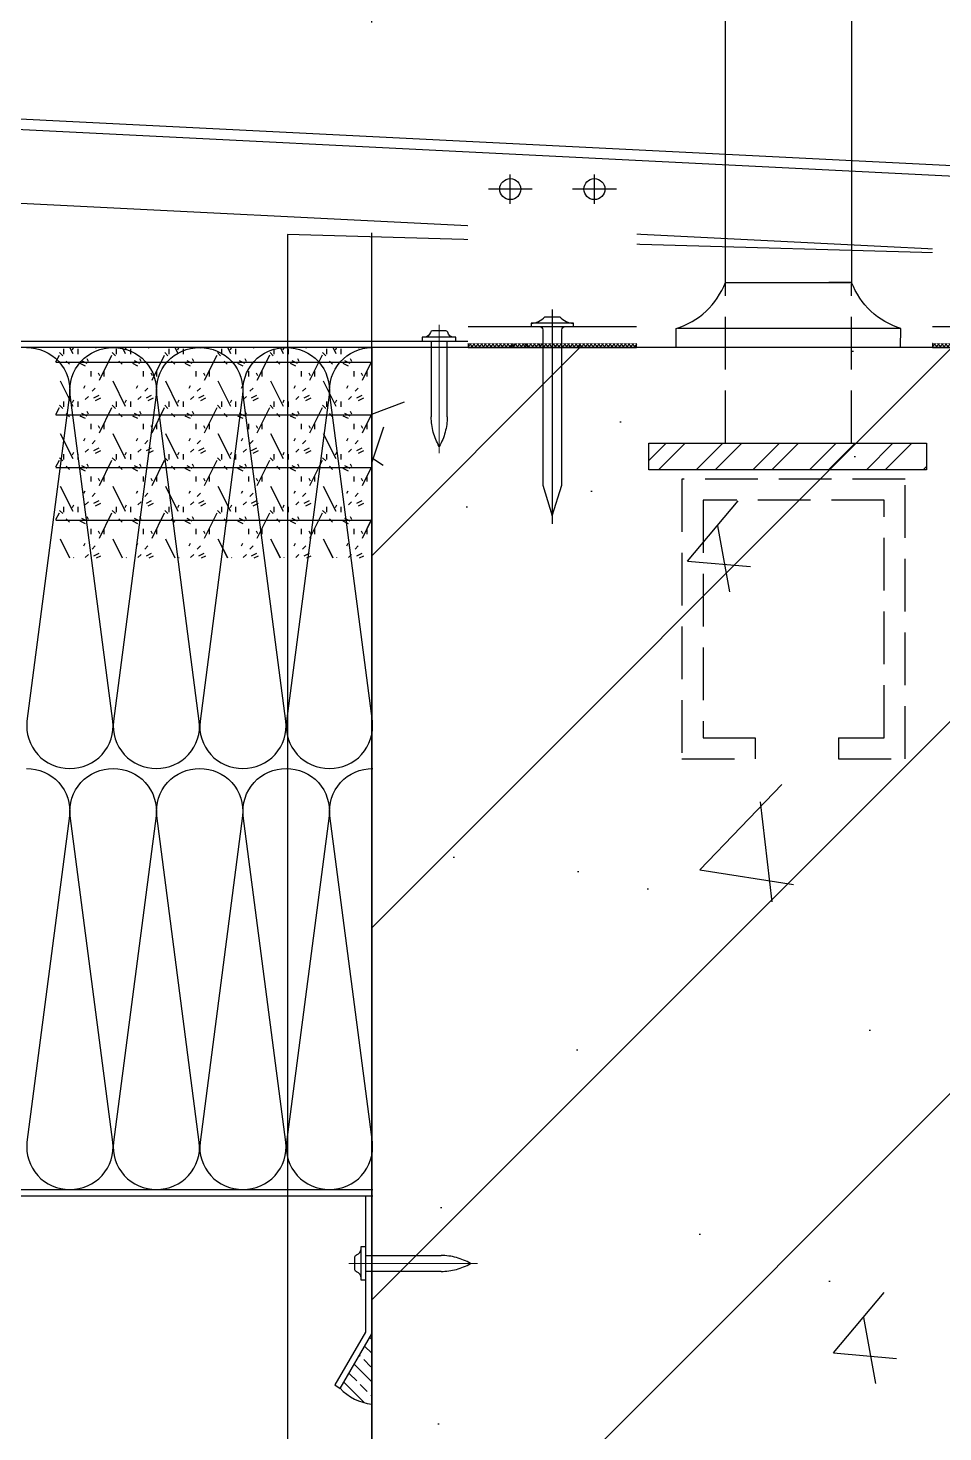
# Model space of a CAD drawing. Extents: x 6843040 to 15500510, y -6507076 to -4940511.
# Drawn here: x 7683353.3 to 7683570.6, y -6153891.5 to -6153558 of the extents above; entities that cross this region are included whole.
import ezdxf

# ---------------------------------------------------------------- set-up
doc = ezdxf.new("R2010")
doc.units = 0
doc.header["$LTSCALE"] = 1000
doc.header["$MEASUREMENT"] = 0
for name, pattern in [('CENTER', [50.8, 31.75, -6.35, 6.35, -6.35]), ('DASH', [0.35, 0.25, -0.1]), ('DOTE', [2.42, 2, -0.2, 0.02, -0.2]), ('HIDDEN', [0.375, 0.25, -0.125])]:
    doc.linetypes.add(name, pattern=pattern)
for name, color, linetype in [('DOTE', 8, 'DOTE'), ('E_LINE_1', 1, 'Continuous'), ('K-123-铝板', 123, 'Continuous'), ('K-155-垫片胶条', 155, 'Continuous'), ('K-8-五金件', 8, 'Continuous'), ('K-8-虚线', 8, 'HIDDEN'), ('LT-dim 1', 3, 'Continuous'), ('LT-dim 5', 3, 'Continuous'), ('LT-dim 50', 253, 'Continuous'), ('LT-Fill-密封胶', 113, 'Continuous'), ('LT-Fill-玻璃1', 14, 'Continuous'), ('LT-中线', 6, 'Continuous'), ('LT-紧固件', 253, 'Continuous'), ('LT-铝板', 31, 'Continuous'), ('LT_黄粗线', 2, 'Continuous'), ('PUB_HATCH', 8, 'Continuous'), ('SOLID_HATCH', 251, 'Continuous'), ('WALL6', 5, 'Continuous'), ('实体', 7, 'Continuous'), ('批荡层', 213, 'Continuous'), ('紧固件', 40, 'Continuous')]:
    doc.layers.add(name, color=color, linetype=linetype)

# ---------------------------------------------------------------- blocks, each defined once
blk = doc.blocks.new('gtdwer34')
at = {"layer": 'WALL6'}
h = blk.add_hatch(dxfattribs=at)
h.set_pattern_fill('ANSI32', color=256, scale=2, style=0)
h.set_pattern_definition([(45, (2115741.957, -882245.928), (-6.73519209, 6.73519209), []), (45, (2115746.447, -882245.928), (-6.73519209, 6.73519209), [])])
h.paths.add_polyline_path([(44309.1, -285946.85), (44243.18, -285946.85), (44243.18, -285953.18), (44309.1, -285953.18)])
for p, q in [((44261.39, -285908.68), (44261.39, -284868.85)), ((44291.39, -285908.79), (44291.39, -284868.85))]:
    blk.add_line(p, q, dxfattribs=at)
at = {"layer": 'WALL6', "linetype": 'DASH', "ltscale": 0.05}
for p, q in [((44261.35, -285946.85), (44261.35, -285908.68)), ((44291.35, -285946.85), (44291.35, -285908.68))]:
    blk.add_line(p, q, dxfattribs=at)
at = {"layer": 'WALL6'}
for points in [[(44249.63, -285924.13), (44249.63, -285919.6, 0.231992), (44261.35, -285908.68), (44290.93, -285908.68)], [(44302.98, -285924.13), (44303.07, -285919.6, -0.231992), (44291.35, -285908.68), (44285.9, -285908.68)]]:
    blk.add_lwpolyline(points, format="xyb", dxfattribs=at)
blk.add_lwpolyline([(44303.07, -285919.6), (44250.05, -285919.6)], dxfattribs=at)
blk.add_lwpolyline([(44243.18, -285946.85), (44309.1, -285946.85), (44309.1, -285953.18), (44243.18, -285953.18)], close=True, dxfattribs=at)
at = {"layer": 'WALL6', "linetype": 'DASH', "ltscale": 0.05}
for points in [[(44288.2, -286021.86), (44304.07, -286021.86), (44304.07, -285955.42), (44251.04, -285955.42), (44251.04, -286021.86), (44268.39, -286021.86)], [(44304.07, -286021.86), (44304.07, -285955.42), (44251.04, -285955.42), (44251.04, -286021.86), (44268.39, -286021.86)], [(44288.2, -286016.86), (44299.07, -286016.86), (44299.07, -285960.42), (44256.04, -285960.42), (44256.04, -286016.86), (44268.39, -286016.86)], [(44268.39, -286016.86), (44268.39, -286021.86)], [(44288.2, -286016.86), (44288.2, -286021.86)]]:
    blk.add_lwpolyline(points, dxfattribs=at)
blk = doc.blocks.new('LT-BLK-20230218091845', base_point=(395239.09, 252820.69))
at = {"layer": 'LT-Fill-玻璃1'}
h = blk.add_hatch(dxfattribs=at)
h.set_pattern_fill('ANSI33', color=8, scale=0.75, style=0)
h.set_pattern_definition([(45, (0, 0), (-3.367596045, 3.367596045), []), (45, (3.3676, 0), (-3.367596045, 3.367596045), [2.38125, -1.190625])])
edge = h.paths.add_edge_path()
edge.add_line((395239.09, 252820.69), (395252.08, 252813.19))
edge.add_arc((395244.39, 252821.78), 11.52, 311.8286, 333.2105)
edge.add_arc((395244.39, 252821.78), 11.52, 333.2105, 354.5925)
edge.add_line((395255.86, 252820.69), (395239.09, 252820.69))
at = {"layer": 'LT-dim 5'}
blk.add_arc((395244.39, 252821.78), 11.52, 311.8286, 354.5925, dxfattribs=at)
blk = doc.blocks.new('LT-BLK-20240528163730', base_point=(-326528.04, 67956.23))
at = {"layer": 'LT-中线'}
for p, q in [((-326529.33, 67957.09), (-326536.83, 67944.1)), ((-326535.33, 67943.67), (-326528.04, 67956.23)), ((-326528.04, 67956.23), (-326529.33, 67957.09)), ((-326536.83, 67944.1), (-326536.83, 67911.34)), ((-326535.33, 67911.34), (-326535.33, 67943.67))]:
    blk.add_line(p, q, dxfattribs=at)
at = {"layer": 'LT-Fill-玻璃1', "rotation": 90.00000000172149}
blk.add_blockref('LT-BLK-20230218091845', (-326536.83, 67944.01), dxfattribs=at)
blk = doc.blocks.new('sd425')
at = {"layer": '实体', "color": 1, "linetype": 'CENTER', "lineweight": 18}
blk.add_line((-0.05, 3.92), (-0.05, -26.62), dxfattribs=at)
at = {"layer": '紧固件', "color": 40}
blk.add_lwpolyline([(4, 0), (-4, 0), (-4, 0.98), (4, 0.98)], close=True, dxfattribs=at)
blk.add_lwpolyline([(-3.5, 0.98, 0.342434), (-2.05, 2.11, -0.350221), (-1.56, 2.48), (1.57, 2.48, -0.341999), (2.05, 2.1, 0.348555), (3.5, 0.98)], format="xyb", dxfattribs=at)
at = {"layer": '紧固件', "color": 40, "linetype": 'HIDDEN', "ltscale": 2}
blk.add_lwpolyline([(1.87, 0), (1.87, -18, -0.131642), (-0.04, -24.99, -0.131531), (-1.93, -18), (-1.93, 0)], format="xyb", dxfattribs=at)
blk = doc.blocks.new('LT-BLK-20240528163734', base_point=(-326528.04, 67956.23))
at = {"rotation": 270}
blk.add_blockref('sd425', (-326535.33, 67927.36), dxfattribs=at)
at = {"layer": 'LT-dim 50'}
blk.add_blockref('LT-BLK-20240528163730', (-326528.04, 67956.23), dxfattribs=at)
blk = doc.blocks.new('M4×45射钉')
at = {"layer": 'LT-紧固件', "color": 1, "linetype": 'CENTER', "ltscale": 3}
blk.add_line((-4.01, 0), (46.89, 0), dxfattribs=at)
at = {"layer": 'LT-紧固件', "linetype": 'ByBlock', "ltscale": 5}
for points in [[(-0.75, -5, 0.198918), (-2.25, -1.8), (-2.25, 1.8, 0.198918), (-0.75, 5), (-0.75, -5), (0, -5), (0, 5), (-0.75, 5)], [(0, -3.05, -0.414214), (0.8, -2.25), (37.7, -2.25), (45, 0), (37.7, 2.25), (0.8, 2.25, -0.414214), (0, 3.05)]]:
    blk.add_lwpolyline(points, format="xyb", dxfattribs=at)
blk = doc.blocks.new('LT-BLK-20240912105751', base_point=(-5244677.71, -274868.65))
at = {"layer": 'K-155-垫片胶条'}
h = blk.add_hatch(dxfattribs=at)
h.set_pattern_fill('ANSI37', color=256, scale=0.2, angle=630, style=0)
h.set_pattern_definition([(135, (-5075400.838, 11810.59806), (0.449012806, 0.449012806), []), (45, (-5075400.838, 11810.59806), (0.449012806, -0.449012806), [])])
h.paths.add_polyline_path([(-5244854.79, -274867.65), (-5244854.79, -274868.65), (-5244814.79, -274868.65), (-5244814.79, -274867.65)])
h = blk.add_hatch(dxfattribs=at)
h.set_pattern_fill('ANSI37', color=256, scale=0.2, angle=630, style=0)
h.set_pattern_definition([(135, (-5075290.489, 11810.59806), (0.449012806, 0.449012806), []), (45, (-5075290.489, 11810.59806), (0.449012806, -0.449012806), [])])
h.paths.add_polyline_path([(-5244744.44, -274867.65), (-5244744.44, -274868.65), (-5244704.44, -274868.65), (-5244704.44, -274867.65)])
for points in [[(-5244854.79, -274867.65), (-5244854.79, -274868.65), (-5244814.79, -274868.65), (-5244814.79, -274867.65)], [(-5244744.44, -274867.65), (-5244744.44, -274868.65), (-5244704.44, -274868.65), (-5244704.44, -274867.65)]]:
    blk.add_lwpolyline(points, close=True, dxfattribs=at)
at = {"layer": 'LT-铝板'}
for points in [[(-5245138.71, -274825.47), (-5245138.71, -274805.45), (-5244652.71, -274829.75), (-5244652.71, -274898.88), (-5244672.71, -274898.88)], [(-5245136.21, -274825.6), (-5245136.21, -274808.08), (-5244655.21, -274832.13), (-5244655.21, -274896.38), (-5244672.71, -274896.38)]]:
    blk.add_lwpolyline(points, dxfattribs=at)
at = {"layer": '批荡层', "color": 8}
blk.add_lwpolyline([(-5245138.71, -274825.47), (-5244672.71, -274848.77), (-5244672.71, -274898.88)], dxfattribs=at)
at = {"color": 8}
for points in [[(-5244854.79, -274867.65), (-5244854.79, -274825.65), (-5244814.79, -274825.65), (-5244814.79, -274867.65)], [(-5244744.44, -274867.65), (-5244744.44, -274830.65), (-5244704.44, -274830.65), (-5244704.44, -274867.65)]]:
    blk.add_wipeout(points, dxfattribs=at).dxf.layer = 'K-123-铝板'
at = {"layer": 'K-8-五金件', "ltscale": 2}
for p, q in [((-5244844.79, -274834.51), (-5244844.79, -274827.54)), ((-5244844.79, -274834.51), (-5244844.79, -274827.54)), ((-5244824.79, -274834.51), (-5244824.79, -274827.54)), ((-5244824.79, -274834.51), (-5244824.79, -274827.54)), ((-5244839.59, -274831.03), (-5244849.99, -274831.03)), ((-5244839.58, -274831.03), (-5244849.99, -274831.03)), ((-5244819.58, -274831.03), (-5244829.99, -274831.03)), ((-5244819.58, -274831.03), (-5244829.99, -274831.03))]:
    blk.add_line(p, q, dxfattribs=at)
for centre in [(-5244844.79, -274831.03), (-5244824.79, -274831.03)]:
    blk.add_circle(centre, 2.5, dxfattribs=at)
at = {"layer": 'K-8-虚线', "color": 8, "linetype": 'HIDDEN', "ltscale": 10}
for p, q in [((-5244854.79, -274863.65), (-5244814.79, -274863.65)), ((-5244744.44, -274863.65), (-5244704.44, -274863.65))]:
    blk.add_line(p, q, dxfattribs=at)
at = {"layer": 'LT_黄粗线', "ltscale": 1000, "rotation": 270}
blk.add_blockref('M4×45射钉', (-5244834.79, -274863.65), dxfattribs=at)

msp = doc.modelspace()

# ---------------------------------------------------------------- hatches: boundary and pattern name
at = {"layer": 'PUB_HATCH'}
h = msp.add_hatch(dxfattribs=at)
h.set_pattern_fill('钢筋混凝土', color=256, scale=25, style=0)
h.set_pattern_definition([(45, (35307.24, 17000), (-44.19417382, 44.19417382), []), (50, (35307.24, 17000), (179.3150457, -15.6880337), [18.75, -206.25]), (355, (35307.24, 17000), (-34.6878334, 188.0480334), [15, -165]), (100.4514, (35322.18, 16998.7), (144.6273454, 172.3598855), [15.9350475, -175.285528]), (46.1842, (35307.24, 17050), (266.810262, -41.3797536), [28.125, -309.375]), (96.6356, (35329.47, 17046.55), (233.6656764, 243.529468), [23.902572, -262.92825]), (351.1842, (35307.24, 17050), (233.665486, 243.52965), [22.5, -247.5]), (21, (35332.24, 17037.5), (149.226763, -100.6547227), [18.75, -206.25]), (326, (35332.24, 17037.5), (60.828833, 181.2875113), [15, -165]), (71.4514, (35344.67, 17029.11), (210.055657, 80.6326242), [15.9350475, -175.285528]), (37.5, (35307.24, 17000), (3.03996383, 83.22346346), [0, -163, 0, -167.5, 0, -165.625]), (7.5, (35307.24, 17000), (65.7673844, 98.602928), [0, -95.5, 0, -159.25, 0, -63.125]), (327.5, (35251.49, 17000), (133.45560904, -5.63871793), [0, -62.5, 0, -195, 0, -258.75]), (317.5, (35226.49, 17000), (145.7965423, 25.0262456), [0, -81.25, 0, -129.5, 0, -183.75])])
h.paths.add_polyline_path([(7683434.93, -6153633.89), (7683434.93, -6155483.89), (7683734.93, -6155483.89), (7683734.93, -6154113.89), (7684318.92, -6154100.41), (7684318.92, -6153970.41), (7683634.93, -6153983.89), (7683634.93, -6153633.89)])
at = {"layer": 'SOLID_HATCH'}
h = msp.add_hatch(dxfattribs=at)
h.set_pattern_fill('隔热材料01', color=256, scale=25, style=0)
h.set_pattern_definition([(270, (35318.167, 21160.491), (12.5, -2e-15), [1.2544375, -11.2455625]), (270, (35308.803, 21160.491), (12.5, -2e-15), [1.2544375, -11.2455625]), (90, (35315.181, 21152.009), (-12.5, 8e-16), [1.2544375, -11.2455625]), (90, (35311.79, 21152.009), (-12.5, 8e-16), [1.2544375, -11.2455625]), (180, (35319.738, 21150), (-2e-15, -12.5), [12.5060625, 0.0060625]), (135, (35316.249, 21150.627), (7e-16, 12.499968513), [1.067, -16.6106875]), (116.56505, (35327.9943, 21151.3817), (2.82076e-05, 12.4999833553), [0.70125, -27.249625]), (116.56505, (35315.4943, 21151.3817), (2.82076e-05, 12.4999833553), [0.70125, -27.249625]), (153.43495, (35330.003, 21150), (-2.8208e-05, 12.499983355), [1.4025, -26.548375]), (153.43495, (35317.503, 21150), (-2.8208e-05, 12.499983355), [1.4025, -26.548375]), (63.43495, (35327.6807, 21153.2633), (-2.82076e-05, 12.4999833553), [6.6785, -21.272375]), (63.43495, (35315.1807, 21153.2633), (-2.82076e-05, 12.4999833553), [6.6785, -21.272375]), (116.56505, (35330.6675, 21160.491), (2.82076e-05, 12.4999833553), [0.70125, -27.249625]), (116.56505, (35318.1675, 21160.491), (2.82076e-05, 12.4999833553), [0.70125, -27.249625]), (135, (35317.854, 21161.118), (7e-16, 12.499968513), [1.067, -16.6106875]), (153.43495, (35329.599, 21161.873), (-2.8208e-05, 12.499983355), [1.4025, -26.548375]), (153.43495, (35317.099, 21161.873), (-2.8208e-05, 12.499983355), [1.4025, -26.548375]), (45, (35309.116, 21161.118), (7e-16, 12.499968513), [1.067, -16.6106875]), (63.43495, (35321.303, 21160.491), (-2.82076e-05, 12.4999833553), [0.70125, -27.249625]), (63.43495, (35308.803, 21160.491), (-2.82076e-05, 12.4999833553), [0.70125, -27.249625]), (26.56505, (35322.371, 21161.873), (2.8208e-05, 12.499983355), [1.4025, -26.548375]), (26.56505, (35309.871, 21161.873), (2.8208e-05, 12.499983355), [1.4025, -26.548375]), (116.56505, (35324.2895, 21153.2633), (2.82076e-05, 12.4999833553), [6.6785, -21.272375]), (116.56505, (35311.7895, 21153.2633), (2.82076e-05, 12.4999833553), [6.6785, -21.272375]), (45, (35310.721, 21150.627), (7e-16, 12.499968513), [1.067, -16.6106875]), (63.43495, (35323.976, 21151.3817), (-2.82076e-05, 12.4999833553), [0.70125, -27.249625]), (63.43495, (35311.476, 21151.3817), (-2.82076e-05, 12.4999833553), [0.70125, -27.249625]), (26.56505, (35321.967, 21150), (2.8208e-05, 12.499983355), [1.4025, -26.548375]), (26.56505, (35309.467, 21150), (2.8208e-05, 12.499983355), [1.4025, -26.548375])])
h.paths.add_polyline_path([(7683359.93, -6153633.89), (7683434.93, -6153633.89), (7683434.93, -6153683.89), (7683359.93, -6153683.89)])

# ---------------------------------------------------------------- linework, layer by layer
at = {"layer": 'DOTE', "ltscale": 0.25}
msp.add_line((7683434.93, -6180726.67), (7683434.93, -6148064.4), dxfattribs=at)
at = {"layer": 'E_LINE_1'}
msp.add_lwpolyline([(7683434.93, -6153633.89), (7683434.93, -6155483.89), (7683734.93, -6155483.89), (7683734.93, -6154113.89), (7684318.92, -6154100.41), (7684318.92, -6153970.41), (7683634.93, -6153983.89), (7683634.93, -6153633.89), (7683434.93, -6153633.89)], dxfattribs=at)
at = {"layer": 'LT-dim 1', "extrusion": (0, 1.22465e-16, -1), "elevation": 0}
for points in [[(-7683352.95, -6153633.89, 0.451718), (-7683363.15, -6153645.15), (-7683353.04, -6153722.63, -0.451718), (-7683363.23, -6153733.89, -0.451718), (-7683373.43, -6153722.63), (-7683363.31, -6153645.15, 0.451718), (-7683373.51, -6153633.89, 0.451718), (-7683383.71, -6153645.15), (-7683373.59, -6153722.63, -0.451718), (-7683383.79, -6153733.89, -0.451718), (-7683393.98, -6153722.63), (-7683383.87, -6153645.15, 0.451718), (-7683394.07, -6153633.89, 0.451718), (-7683404.26, -6153645.15), (-7683394.15, -6153722.63, -0.451718), (-7683404.34, -6153733.89, -0.451718), (-7683414.54, -6153722.63), (-7683404.43, -6153645.15, 0.451718), (-7683414.62, -6153633.89, 0.451718), (-7683424.82, -6153645.15), (-7683414.7, -6153722.63, -0.451718), (-7683424.9, -6153733.89, -0.451718), (-7683435.09, -6153722.63), (-7683424.98, -6153645.15, 0.44431), (-7683434.93, -6153633.89, 0.44431)], [(-7683352.95, -6153733.89, 0.451718), (-7683363.15, -6153745.15), (-7683353.04, -6153822.63, -0.451718), (-7683363.23, -6153833.89, -0.451718), (-7683373.43, -6153822.63), (-7683363.31, -6153745.15, 0.451718), (-7683373.51, -6153733.89, 0.451718), (-7683383.71, -6153745.15), (-7683373.59, -6153822.63, -0.451718), (-7683383.79, -6153833.89, -0.451718), (-7683393.98, -6153822.63), (-7683383.87, -6153745.15, 0.451718), (-7683394.07, -6153733.89, 0.451718), (-7683404.26, -6153745.15), (-7683394.15, -6153822.63, -0.451718), (-7683404.34, -6153833.89, -0.451718), (-7683414.54, -6153822.63), (-7683404.43, -6153745.15, 0.451718), (-7683414.62, -6153733.89, 0.451718), (-7683424.82, -6153745.15), (-7683414.7, -6153822.63, -0.451718), (-7683424.9, -6153833.89, -0.451718), (-7683435.09, -6153822.63), (-7683424.98, -6153745.15, 0.451718), (-7683435.18, -6153733.89)]]:
    msp.add_lwpolyline(points, format="xyb", dxfattribs=at)
at = {"layer": 'LT-中线'}
for p, q in [((7683238.71, -6153835.41), (7683435.18, -6153835.41)), ((7683240.21, -6153833.89), (7683435.18, -6153833.89))]:
    msp.add_line(p, q, dxfattribs=at)
for points in [[(7683434.93, -6153633.89), (7683252.93, -6153633.89), (7683252.93, -6153632.39)], [(7683254.43, -6153632.39), (7683434.93, -6153632.39)]]:
    msp.add_lwpolyline(points, dxfattribs=at)
at = {"layer": '批荡层'}
msp.add_lwpolyline([(7684318.92, -6153950.41), (7683654.93, -6153963.89), (7683654.93, -6153613.89), (7683414.93, -6153607.05), (7683414.93, -6155503.89), (7683754.93, -6155503.89), (7683754.93, -6154133.89), (7684318.92, -6154120.41)], dxfattribs=at)

# ---------------------------------------------------------------- block references
msp.add_blockref('gtdwer34', (7639257.61, -5867709.76))
at = {"layer": 'LT-dim 50', "xscale": -1, "rotation": 270}
msp.add_blockref('LT-BLK-20240528163734', (7683479.82, -6153625.1), dxfattribs=at)
at = {"layer": 'LT-dim 50', "rotation": 180}
msp.add_blockref('LT-BLK-20240528163734', (7683426.14, -6153880.3), dxfattribs=at)

# ---------------------------------------------------------------- next in the draw order: block references
at = {"layer": 'LT-Fill-密封胶', "ltscale": 1000}
msp.add_blockref('LT-BLK-20240912105751', (7683634.93, -6153633.89), dxfattribs=at)

doc.saveas('drawing.dxf')
